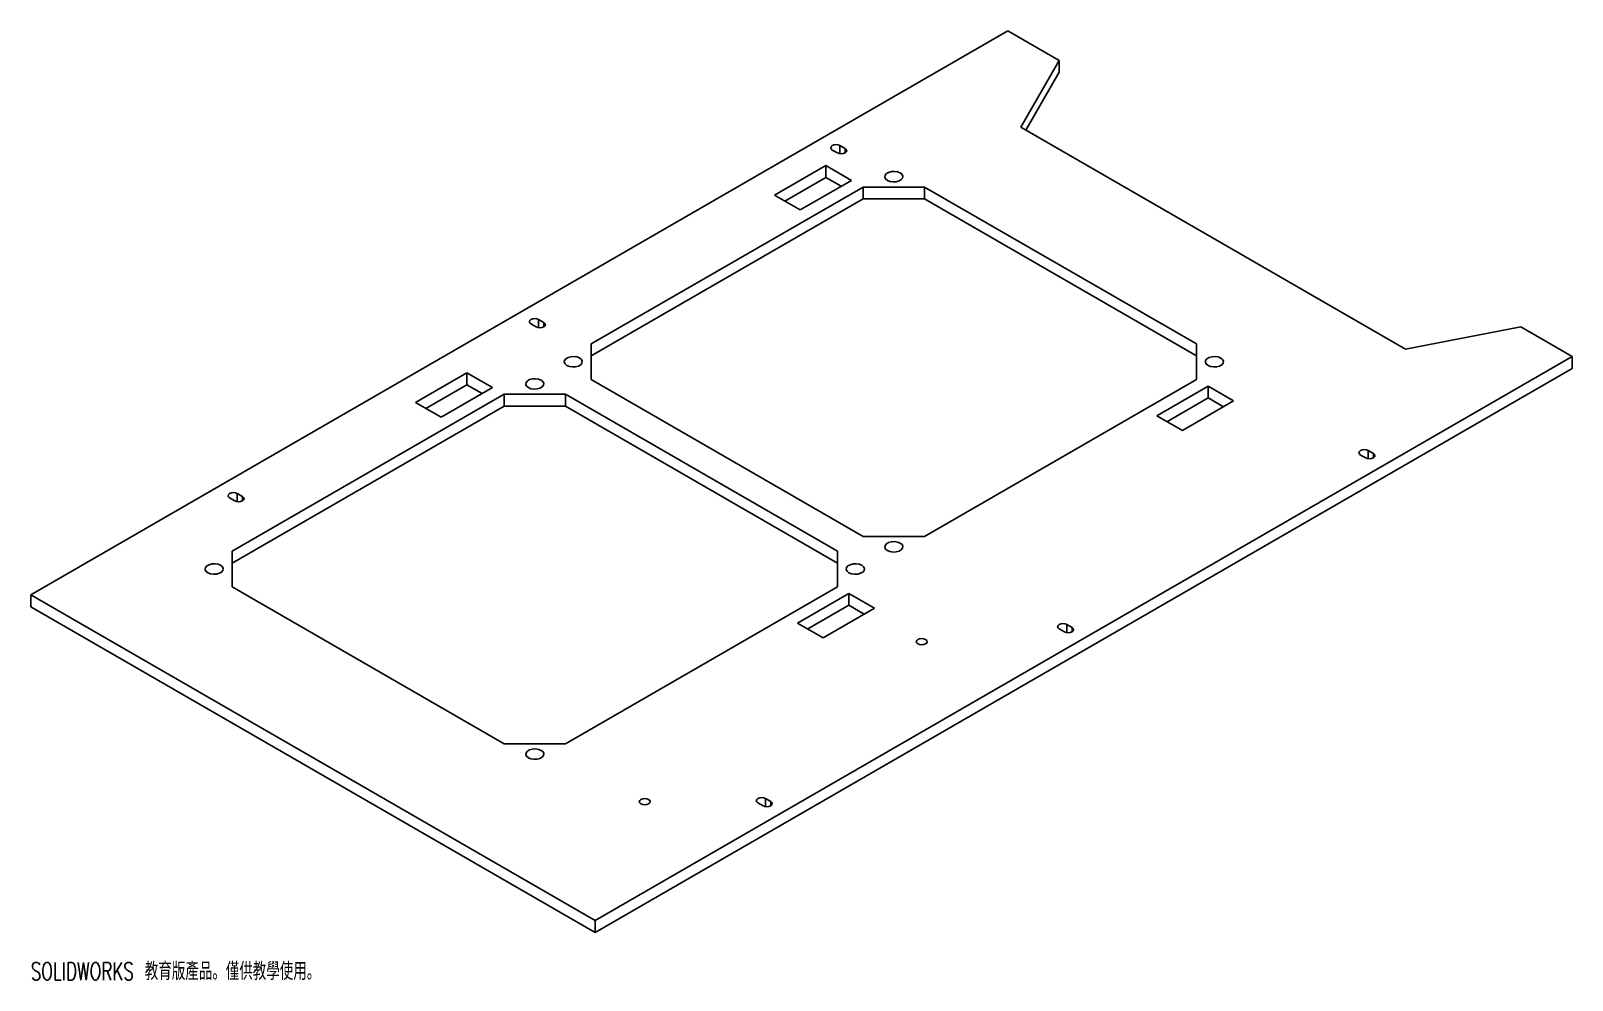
# Paper-space layout '_等角視' of a CAD drawing. Header units: millimetres. Extents: x -212 to 212, y -136 to 126.
import ezdxf

# ---------------------------------------------------------------- set-up
doc = ezdxf.new("R2010")
doc.units = ezdxf.units.MM
doc.styles.add('SLDTEXTSTYLE0', font='TXT', dxfattribs={"width": 0.7, "bigfont": 'bigfont'})

psp = doc.layouts.new('_等角視')

# ---------------------------------------------------------------- linework, layer by layer
at = {"color": 7, "linetype": 'Continuous', "lineweight": 25}
for p, q in [((56.92, 125.93), (-212.49, -29.59)), ((71.06, 117.77), (56.92, 125.93)), ((71.06, 117.77), (60.46, 99.4)), ((71.06, 114.5), (71.06, 117.77)), ((71.06, 114.5), (61.87, 98.58)), ((60.46, 99.4), (166.52, 38.17)), ((12.02, 93.48), (10.61, 94.3)), ((8.49, 93.07), (9.9, 92.25)), ((6.72, 88.78), (-7.42, 80.62)), ((6.72, 85.52), (-4.6, 78.99)), ((6.72, 88.78), (13.79, 84.7)), ((6.72, 85.52), (6.72, 88.78)), ((6.72, 85.52), (10.96, 83.07)), ((16.97, 82.87), (-57.98, 39.6)), ((13.79, 84.7), (-0.35, 76.54)), ((33.94, 82.87), (16.97, 82.87)), ((16.97, 79.6), (16.97, 82.87)), ((108.89, 39.6), (33.94, 82.87)), ((33.94, 79.6), (33.94, 82.87)), ((16.97, 79.6), (-57.98, 36.33)), ((-7.42, 80.62), (-0.35, 76.54)), ((33.94, 79.6), (16.97, 79.6)), ((108.89, 36.33), (33.94, 79.6)), ((-74.6, 45.11), (-73.19, 44.29)), ((-71.06, 45.52), (-72.48, 46.33)), ((166.52, 38.17), (198.34, 44.29)), ((212.49, 36.13), (198.34, 44.29)), ((-57.98, 39.6), (-57.98, 29.8)), ((108.89, 29.8), (108.89, 39.6)), ((-56.92, -119.4), (212.49, 36.13)), ((212.49, 36.13), (212.49, 32.86)), ((-92.28, 31.64), (-106.42, 23.47)), ((-92.28, 31.64), (-85.21, 27.55)), ((-92.28, 28.37), (-92.28, 31.64)), ((-57.98, 29.8), (16.97, -13.47)), ((-56.92, -122.67), (212.49, 32.86)), ((33.94, -13.47), (108.89, 29.8)), ((-82.02, 25.72), (-156.98, -17.55)), ((-92.28, 28.37), (-103.59, 21.84)), ((-85.21, 27.55), (-99.35, 19.39)), ((-92.28, 28.37), (-88.04, 25.92)), ((-65.05, 25.72), (-82.02, 25.72)), ((-82.02, 22.45), (-82.02, 25.72)), ((9.9, -17.55), (-65.05, 25.72)), ((-65.05, 22.45), (-65.05, 25.72)), ((112.08, 27.96), (97.93, 19.8)), ((119.15, 23.88), (112.08, 27.96)), ((112.08, 24.7), (112.08, 27.96)), ((-82.02, 22.45), (-156.98, -20.82)), ((-106.42, 23.47), (-99.35, 19.39)), ((-65.05, 22.45), (-82.02, 22.45)), ((9.9, -20.82), (-65.05, 22.45)), ((112.08, 24.7), (100.76, 18.17)), ((119.15, 23.88), (105.01, 15.72)), ((116.32, 22.25), (112.08, 24.7)), ((105.01, 15.72), (97.93, 19.8)), ((154.15, 8.98), (155.56, 8.16)), ((157.68, 9.39), (156.27, 10.21)), ((-157.68, -2.86), (-156.27, -3.67)), ((-154.15, -2.45), (-155.56, -1.63)), ((16.97, -13.47), (33.94, -13.47)), ((-156.98, -17.55), (-156.98, -27.35)), ((9.9, -27.35), (9.9, -17.55)), ((-212.49, -29.59), (-212.49, -32.86)), ((-212.49, -29.59), (-56.92, -119.4)), ((-156.98, -27.35), (-82.02, -70.62)), ((-65.05, -70.62), (9.9, -27.35)), ((13.08, -29.19), (-1.06, -37.35)), ((20.15, -33.27), (13.08, -29.19)), ((13.08, -32.45), (13.08, -29.19)), ((-212.49, -32.86), (-56.92, -122.67)), ((13.08, -32.45), (1.77, -38.98)), ((20.15, -33.27), (6.01, -41.43)), ((17.32, -34.9), (13.08, -32.45)), ((6.01, -41.43), (-1.06, -37.35)), ((74.6, -38.57), (73.19, -37.76)), ((71.06, -38.98), (72.48, -39.8)), ((-82.02, -70.62), (-65.05, -70.62)), ((-12.02, -86.95), (-10.61, -87.76)), ((-8.49, -86.54), (-9.9, -85.72)), ((-56.92, -119.4), (-56.92, -122.67))]:
    psp.add_line(p, q, dxfattribs=at)
at = {"color": 8, "linetype": 'Continuous', "lineweight": 25}
for p, q in [((10.61, 92.03), (10.61, 94.3)), ((12.02, 92.25), (12.02, 93.48)), ((-72.48, 44.06), (-72.48, 46.33)), ((-71.06, 44.29), (-71.06, 45.52)), ((156.27, 7.94), (156.27, 10.21)), ((157.68, 8.16), (157.68, 9.39)), ((-155.56, -3.9), (-155.56, -1.63)), ((-154.15, -3.67), (-154.15, -2.45)), ((73.19, -40.03), (73.19, -37.76)), ((74.6, -39.8), (74.6, -38.57)), ((-9.9, -87.99), (-9.9, -85.72)), ((-8.49, -87.76), (-8.49, -86.54))]:
    psp.add_line(p, q, dxfattribs=at)
at = {"color": 7, "linetype": 'Continuous', "lineweight": 25, "flags": 128}
for points in [[(10.61, 94.3), (10.12, 94.48), (9.55, 94.55), (8.97, 94.48), (8.49, 94.3), (8.16, 94.01), (8.05, 93.68), (8.16, 93.35), (8.49, 93.07)], [(9.9, 92.25), (10.39, 92.07), (10.96, 92), (11.53, 92.07), (12.02, 92.25), (12.35, 92.54), (12.46, 92.87), (12.35, 93.2), (12.02, 93.48)], [(23.69, 84.7), (24.4, 84.42), (25.24, 84.29), (26.1, 84.33), (26.89, 84.54), (27.5, 84.9), (27.87, 85.35), (27.95, 85.85), (27.72, 86.33), (27.22, 86.74), (26.51, 87.03), (25.67, 87.16), (24.81, 87.12), (24.02, 86.91), (23.41, 86.55), (23.04, 86.1), (22.97, 85.6), (23.19, 85.11), (23.69, 84.7)], [(-72.48, 46.33), (-72.97, 46.52), (-73.54, 46.59), (-74.11, 46.52), (-74.6, 46.33), (-74.92, 46.05), (-75.04, 45.72), (-74.92, 45.39), (-74.6, 45.11)], [(-73.19, 44.29), (-72.7, 44.1), (-72.12, 44.04), (-71.55, 44.1), (-71.06, 44.29), (-70.74, 44.57), (-70.62, 44.9), (-70.74, 45.23), (-71.06, 45.52)], [(-64.7, 33.68), (-63.99, 33.39), (-63.15, 33.26), (-62.29, 33.3), (-61.5, 33.52), (-60.88, 33.87), (-60.52, 34.32), (-60.44, 34.82), (-60.67, 35.31), (-61.16, 35.72), (-61.88, 36.01), (-62.71, 36.14), (-63.58, 36.09), (-64.37, 35.88), (-64.98, 35.53), (-65.35, 35.07), (-65.42, 34.57), (-65.2, 34.09), (-64.7, 33.68)], [(112.08, 33.68), (112.79, 33.39), (113.63, 33.26), (114.49, 33.3), (115.28, 33.52), (115.89, 33.87), (116.26, 34.32), (116.33, 34.82), (116.11, 35.31), (115.61, 35.72), (114.9, 36.01), (114.06, 36.14), (113.2, 36.09), (112.41, 35.88), (111.8, 35.53), (111.43, 35.07), (111.35, 34.57), (111.58, 34.09), (112.08, 33.68)], [(-75.31, 27.55), (-74.6, 27.27), (-73.76, 27.14), (-72.89, 27.18), (-72.11, 27.39), (-71.49, 27.75), (-71.12, 28.2), (-71.05, 28.7), (-71.27, 29.18), (-71.77, 29.6), (-72.48, 29.88), (-73.32, 30.01), (-74.19, 29.97), (-74.97, 29.76), (-75.59, 29.4), (-75.95, 28.95), (-76.03, 28.45), (-75.8, 27.96), (-75.31, 27.55)], [(156.27, 10.21), (155.78, 10.39), (155.21, 10.46), (154.64, 10.39), (154.15, 10.21), (153.82, 9.92), (153.71, 9.59), (153.82, 9.26), (154.15, 8.98)], [(155.56, 8.16), (156.05, 7.98), (156.62, 7.91), (157.2, 7.98), (157.68, 8.16), (158.01, 8.45), (158.12, 8.78), (158.01, 9.11), (157.68, 9.39)], [(-155.56, -1.63), (-156.05, -1.44), (-156.62, -1.38), (-157.2, -1.44), (-157.68, -1.63), (-158.01, -1.91), (-158.12, -2.24), (-158.01, -2.58), (-157.68, -2.86)], [(-156.27, -3.67), (-155.78, -3.86), (-155.21, -3.93), (-154.64, -3.86), (-154.15, -3.67), (-153.82, -3.39), (-153.71, -3.06), (-153.82, -2.73), (-154.15, -2.45)], [(23.69, -17.35), (24.4, -17.64), (25.24, -17.77), (26.1, -17.72), (26.89, -17.51), (27.5, -17.16), (27.87, -16.7), (27.95, -16.2), (27.72, -15.72), (27.22, -15.31), (26.51, -15.02), (25.67, -14.89), (24.81, -14.93), (24.02, -15.15), (23.41, -15.5), (23.04, -15.95), (22.97, -16.45), (23.19, -16.94), (23.69, -17.35)], [(-163.7, -23.47), (-162.98, -23.76), (-162.15, -23.89), (-161.28, -23.84), (-160.49, -23.63), (-159.88, -23.28), (-159.51, -22.82), (-159.44, -22.32), (-159.66, -21.84), (-160.16, -21.43), (-160.87, -21.14), (-161.71, -21.01), (-162.57, -21.06), (-163.36, -21.27), (-163.98, -21.62), (-164.34, -22.08), (-164.42, -22.58), (-164.19, -23.06), (-163.7, -23.47)], [(13.08, -23.47), (13.79, -23.76), (14.63, -23.89), (15.5, -23.84), (16.28, -23.63), (16.9, -23.28), (17.26, -22.82), (17.34, -22.32), (17.12, -21.84), (16.62, -21.43), (15.91, -21.14), (15.07, -21.01), (14.2, -21.06), (13.42, -21.27), (12.8, -21.62), (12.43, -22.08), (12.36, -22.58), (12.58, -23.06), (13.08, -23.47)], [(73.19, -37.76), (72.7, -37.57), (72.12, -37.5), (71.55, -37.57), (71.06, -37.76), (70.74, -38.04), (70.62, -38.37), (70.74, -38.7), (71.06, -38.98)], [(32.09, -43.11), (32.58, -43.3), (33.15, -43.37), (33.72, -43.3), (34.21, -43.11), (34.53, -42.83), (34.65, -42.5), (34.53, -42.17), (34.21, -41.89), (33.72, -41.7), (33.15, -41.64), (32.58, -41.7), (32.09, -41.89), (31.76, -42.17), (31.65, -42.5), (31.76, -42.83), (32.09, -43.11)], [(72.48, -39.8), (72.97, -39.99), (73.54, -40.05), (74.11, -39.99), (74.6, -39.8), (74.92, -39.52), (75.04, -39.19), (74.92, -38.86), (74.6, -38.57)], [(-75.31, -74.5), (-74.6, -74.78), (-73.76, -74.91), (-72.89, -74.87), (-72.11, -74.66), (-71.49, -74.3), (-71.12, -73.85), (-71.05, -73.35), (-71.27, -72.87), (-71.77, -72.46), (-72.48, -72.17), (-73.32, -72.04), (-74.19, -72.08), (-74.97, -72.29), (-75.59, -72.65), (-75.95, -73.1), (-76.03, -73.6), (-75.8, -74.09), (-75.31, -74.5)], [(-44.28, -87.2), (-43.79, -87.39), (-43.22, -87.45), (-42.64, -87.39), (-42.16, -87.2), (-41.83, -86.92), (-41.72, -86.59), (-41.83, -86.26), (-42.16, -85.98), (-42.64, -85.79), (-43.22, -85.72), (-43.79, -85.79), (-44.28, -85.98), (-44.6, -86.26), (-44.72, -86.59), (-44.6, -86.92), (-44.28, -87.2)], [(-9.9, -85.72), (-10.39, -85.53), (-10.96, -85.47), (-11.53, -85.53), (-12.02, -85.72), (-12.35, -86), (-12.46, -86.33), (-12.35, -86.67), (-12.02, -86.95)], [(-10.61, -87.76), (-10.12, -87.95), (-9.55, -88.02), (-8.97, -87.95), (-8.49, -87.76), (-8.16, -87.48), (-8.05, -87.15), (-8.16, -86.82), (-8.49, -86.54)]]:
    psp.add_lwpolyline(points, dxfattribs=at)

# ---------------------------------------------------------------- texts
at = {"color": 7, "linetype": 'Continuous', "insert": (-212.49, -130.94), "char_height": 4.8336, "attachment_point": 1, "style": 'SLDTEXTSTYLE0'}
psp.add_mtext('SOLIDWORKS 教育版產品。僅供教學使用。', dxfattribs=at)

doc.saveas('drawing.dxf')
